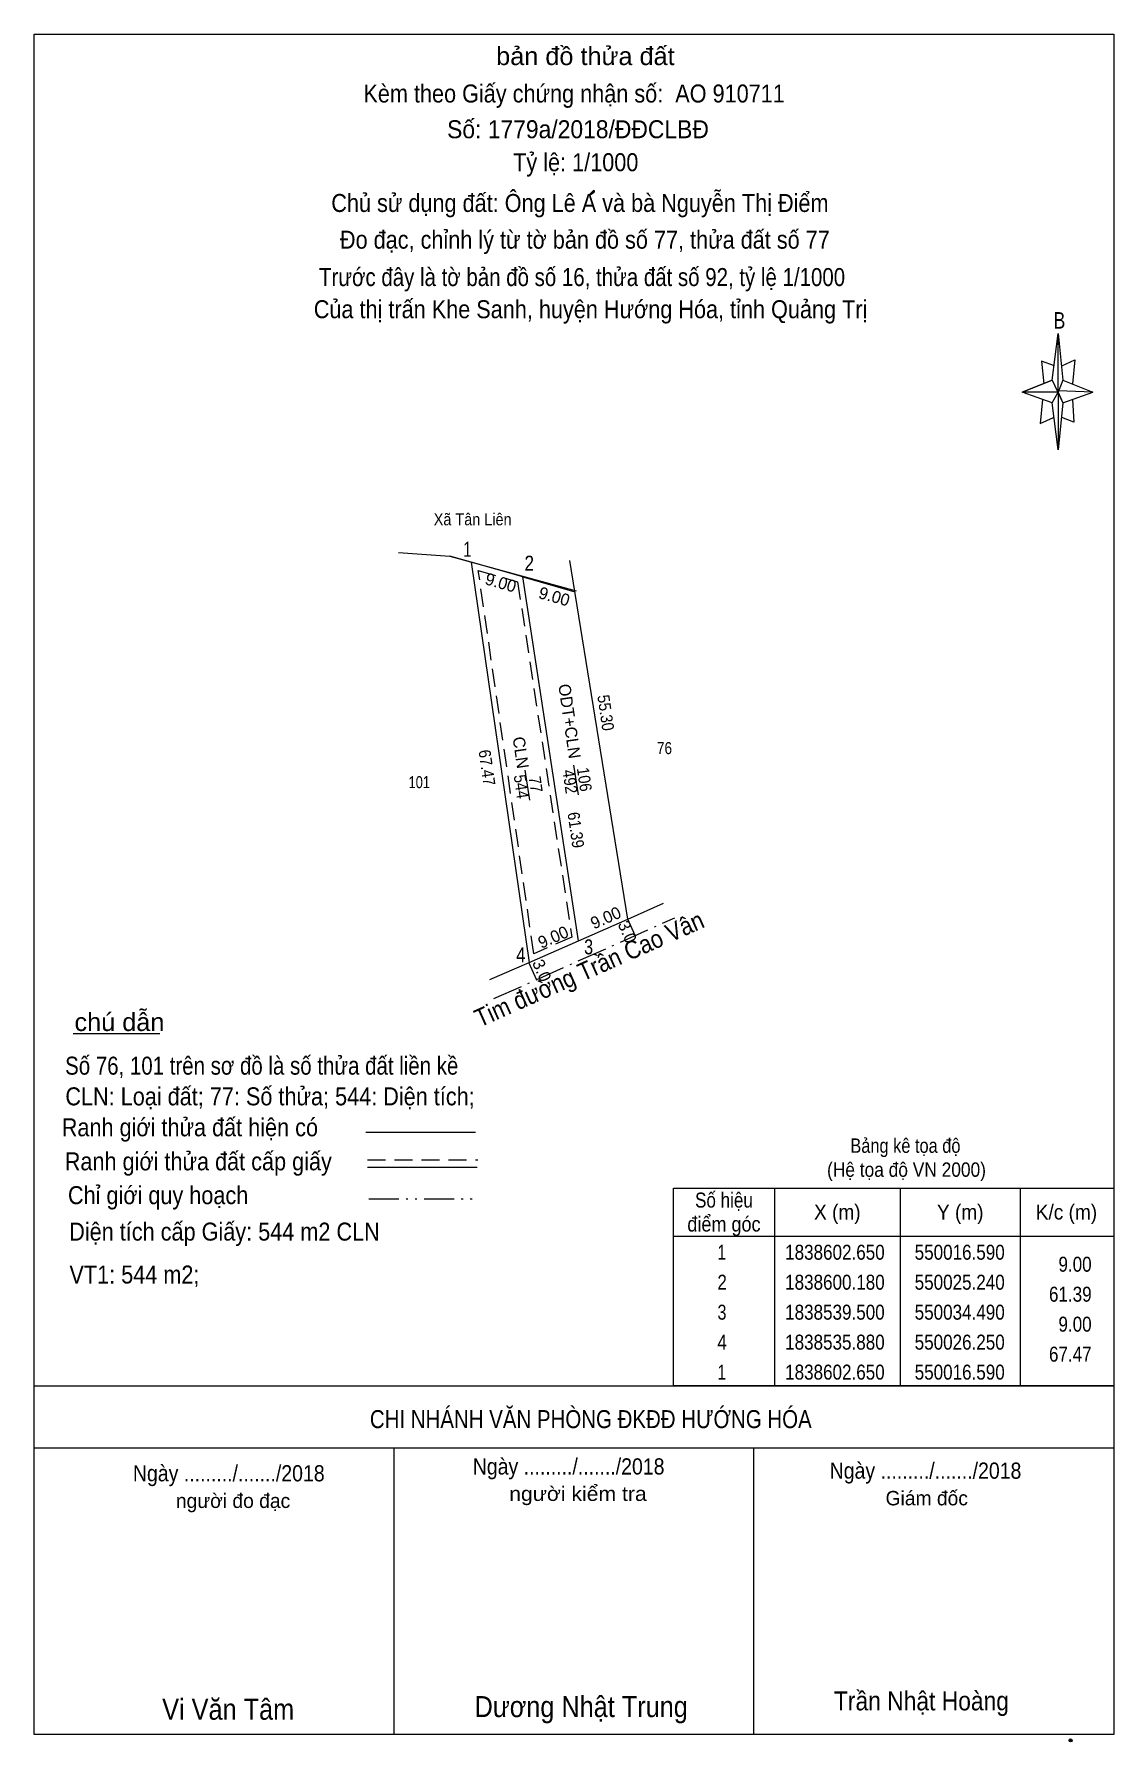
# Model space of a CAD drawing. Header units: metres. Extents: x 549944 to 550124, y 1838406 to 1838691.
import ezdxf
from ezdxf.enums import TextEntityAlignment as Align

# ---------------------------------------------------------------- set-up
doc = ezdxf.new("R2010")
doc.units = ezdxf.units.M
doc.header["$PDMODE"] = 32
doc.header["$PDSIZE"] = 0.5
for name, pattern in [('DASH_DOUBLE_DOT', [9.2, 5, -1.2, 0.3, -1.2, 0.3, -1.2]), ('DOT_DASHED', [7.7, 5, -1.2, 0.3, -1.2]), ('MEDIUM_DASHED', [4.5, 3, -1.5])]:
    doc.linetypes.add(name, pattern=pattern)
for name, color, linetype, lineweight in [('10', 7, 'Continuous', 13), ('17', 7, 'Continuous', 13), ('5', 7, 'Continuous', 13), ('52', 7, 'Continuous', 13), ('6', 7, 'Continuous', 13), ('63', 7, 'Continuous', 13)]:
    doc.layers.add(name, color=color, linetype=linetype, lineweight=lineweight)

msp = doc.modelspace()

# ---------------------------------------------------------------- hatches: boundary and pattern name
at = {"layer": '5'}
msp.add_hatch(color=256, dxfattribs=at).paths.add_polyline_path([(550036.44, 1838663.9), (550037.02, 1838664.29), (550037.11, 1838664.37), (550037.16, 1838664.43), (550037.18, 1838664.5), (550037.14, 1838664.59), (550037.08, 1838664.63), (550036.96, 1838664.59), (550036.87, 1838664.52), (550036.84, 1838664.5), (550036.27, 1838663.9)])

# ---------------------------------------------------------------- linework, layer by layer
at = {"layer": '10'}
for p, q in [((550016.59, 1838602.65), (550013.03, 1838603.63)), ((550016.59, 1838602.65), (550026.25, 1838535.88)), ((550042.73, 1838543.11), (550033.05, 1838602.91)), ((550025.24, 1838600.18), (550033.9, 1838597.7)), ((550042.73, 1838543.11), (550048.65, 1838545.75)), ((550026.25, 1838535.88), (550034.49, 1838539.5)), ((550019.69, 1838533.01), (550026.25, 1838535.88))]:
    msp.add_line(p, q, dxfattribs=at)
at = {"layer": '10', "linetype": 'MEDIUM_DASHED'}
for p, q in [((550043.95, 1838540.37), (550042.73, 1838543.11)), ((550027.51, 1838533.02), (550026.25, 1838535.88))]:
    msp.add_line(p, q, dxfattribs=at)
at = {"layer": '10'}
msp.add_lwpolyline([(550004.5, 1838604.28), (550013.03, 1838603.63), (550034.13, 1838597.86)], dxfattribs=at)
at = {"layer": '17'}
msp.add_line((549950.23, 1838524), (549964.71, 1838524), dxfattribs=at)
at = {"layer": '5'}
for p, q in [((549943.75, 1838407.12), (549943.75, 1838690.72)), ((550113.47, 1838633), (550114.47, 1838640.8)), ((550115.27, 1838633), (550120.27, 1838631)), ((550113.47, 1838629.2), (550108.47, 1838631)), ((550115.27, 1838629.2), (550114.47, 1838621.4)), ((550116.87, 1838629.8), (550117.07, 1838626)), ((550117.07, 1838626), (550115.07, 1838626.8)), ((550003.75, 1838407.12), (550003.75, 1838454.92)), ((550063.75, 1838407.12), (550063.75, 1838454.92))]:
    msp.add_line(p, q, dxfattribs=at)
for points in [[(549943.75, 1838690.72), (550123.75, 1838690.72), (550123.75, 1838407.12)], [(550113.87, 1838635.4), (550111.67, 1838636.2), (550112.07, 1838632.4)], [(550115.07, 1838635.4), (550117.27, 1838636.4), (550116.87, 1838632.4)], [(550114.47, 1838631), (550113.47, 1838633), (550108.47, 1838631)], [(550114.47, 1838631), (550115.27, 1838629.2), (550120.27, 1838631)], [(550111.87, 1838629.8), (550111.47, 1838625.8), (550113.67, 1838626.8)]]:
    msp.add_lwpolyline(points, dxfattribs=at)
for points in [[(550036.44, 1838663.9), (550037.02, 1838664.29), (550037.11, 1838664.37), (550037.16, 1838664.43), (550037.18, 1838664.5), (550037.14, 1838664.59), (550037.08, 1838664.63), (550036.96, 1838664.59), (550036.87, 1838664.52), (550036.84, 1838664.5), (550036.27, 1838663.9)], [(550114.47, 1838640.8), (550115.27, 1838633), (550114.47, 1838631)], [(550114.47, 1838631), (550108.47, 1838631), (550113.47, 1838633), (550115.27, 1838629.2), (550120.27, 1838631), (550114.47, 1838631.2)], [(550114.47, 1838631), (550114.47, 1838621.4), (550113.47, 1838629.2)]]:
    msp.add_lwpolyline(points, close=True, dxfattribs=at)
at = {"layer": '52'}
for p, q in [((550025.24, 1838600.18), (550016.59, 1838602.65)), ((550034.49, 1838539.5), (550025.24, 1838600.18)), ((550034.49, 1838539.5), (550042.73, 1838543.11))]:
    msp.add_line(p, q, dxfattribs=at)
at = {"layer": '52', "linetype": 'DOT_DASHED'}
msp.add_line((550020.41, 1838529.85), (550050.56, 1838543.32), dxfattribs=at)
at = {"layer": '6'}
for p, q in [((549999.03, 1838507.56), (550017.31, 1838507.56)), ((549999.31, 1838501.72), (550017.59, 1838501.72)), ((549943.75, 1838465.24), (550123.75, 1838465.24)), ((549943.75, 1838454.92), (550123.75, 1838454.92)), ((550123.75, 1838407.12), (549943.75, 1838407.12))]:
    msp.add_line(p, q, dxfattribs=at)
at = {"layer": '6', "linetype": 'MEDIUM_DASHED'}
msp.add_line((549999.31, 1838502.96), (550017.71, 1838502.96), dxfattribs=at)
at = {"layer": '6'}
msp.add_point((550116.53, 1838406.12), dxfattribs=at)
at = {"layer": '63'}
for p, q in [((550025.56, 1838567.93), (550026.34, 1838562.97)), ((550033.69, 1838568.77), (550034.47, 1838563.81)), ((550026.25, 1838535.88), (550028.53, 1838536.88)), ((550067.15, 1838498.24), (550067.15, 1838465.24)), ((550088.15, 1838498.24), (550088.15, 1838465.24)), ((550108.15, 1838498.24), (550108.15, 1838465.24)), ((550050.35, 1838490.24), (550123.75, 1838490.24))]:
    msp.add_line(p, q, dxfattribs=at)
at = {"layer": '63', "linetype": 'DASH_DOUBLE_DOT'}
msp.add_line((549999.55, 1838496.44), (550017.95, 1838496.44), dxfattribs=at)
at = {"layer": '63', "linetype": 'MEDIUM_DASHED'}
msp.add_lwpolyline([(550017.8, 1838601.26), (550024.35, 1838599.39), (550033.39, 1838540.11), (550027.05, 1838537.32)], close=True, dxfattribs=at)
at = {"layer": '63'}
msp.add_lwpolyline([(550050.35, 1838498.24), (550123.75, 1838498.24), (550123.75, 1838465.24), (550050.35, 1838465.24)], close=True, dxfattribs=at)

# ---------------------------------------------------------------- texts
at = {"layer": '10'}
for s, rotation, p in [('9.00', 344.041, (550021.27, 1838598.272)), ('9.00', 344.041, (550030.19, 1838595.962)), ('ODT+CLN', 278.232, (550032.028, 1838575.968)), ('CLN', 278.232, (550023.895, 1838570.738)), ('9.00', 23.673, (550039.443, 1838542.42)), ('9.00', 23.673, (550030.683, 1838539.19)), ('3.0', 293.664, (550041.737, 1838540.576)), ('3.0', 293.664, (550027.477, 1838534.136))]:
    msp.add_text(s, height=2, rotation=rotation, dxfattribs=at).set_placement(p, align=Align.CENTER)
at = {"layer": '10', "width": 0.9}
for s, height, rotation, p in [('55.30', 2, 278.232, (550038.066, 1838577.383)), ('67.47', 2, 278.232, (550018.251, 1838568.228)), ('492', 2, 278.232, (550032.105, 1838565.908)), ('106', 2, 278.232, (550034.505, 1838566.268)), ('544', 2, 278.232, (550023.976, 1838565.063)), ('77', 2, 278.232, (550026.378, 1838565.433)), ('61.39', 2, 278.232, (550033.084, 1838557.828)), ('Tim đường Trần Cao Vân ', 3, 24.068, (550037.348, 1838533.626))]:
    msp.add_text(s, height=height, rotation=rotation, dxfattribs=at).set_placement(p, align=Align.CENTER)
at = {"layer": '10', "width": 0.85}
msp.add_text('76', height=2, dxfattribs=at).set_placement((550048.835, 1838570.63), align=Align.CENTER)
at = {"layer": '5'}
for s, height, width, p in [('bản đồ thửa đất', 3, 1.05, (550035.65, 1838685.56)), ('Kèm theo Giấy chứng nhận số:  AO 910711', 3, 0.9, (550033.77, 1838679.32)), ('Số: 1779a/2018/ĐĐCLBĐ', 3, 0.95, (550034.415, 1838673.36)), ('Tỷ lệ: 1/1000', 3, 0.9, (550034.045, 1838667.86)), ('Chủ sử dụng đất: Ông Lê A và bà Nguyễn Thị Điểm', 3, 0.9, (550034.735, 1838661.06)), ('Đo đạc, chỉnh lý từ tờ bản đồ số 77, thửa đất số 77', 3, 0.9, (550035.56, 1838654.94)), ('Trước đây là tờ bản đồ số 16, thửa đất số 92, tỷ lệ 1/1000 ', 3, 0.85, (550035.57, 1838648.7)), ('Của thị trấn Khe Sanh, huyện Hướng Hóa, tỉnh Quảng Trị', 3, 0.9, (550036.51, 1838643.34)), ('B', 2.755, 0.8, (550114.675, 1838641.6))]:
    msp.add_text(s, height=height, dxfattribs=dict(at, width=width)).set_placement(p, align=Align.CENTER)
at = {"layer": '6'}
for s, height, width, p in [('chú dẫn', 3, 1.05, (549957.965, 1838524.44)), ('Ranh giới thửa đất hiện có ', 3, 0.9, (549970.215, 1838506.88)), ('Ranh giới thửa đất cấp giấy', 3, 0.9, (549971.115, 1838501.2)), ('Bảng kê tọa độ', 2.4, 0.85, (550089.005, 1838504.12)), ('(Hệ tọa độ VN 2000)', 2.4, 0.9, (550089.185, 1838500.12)), ('Chỉ giới quy hoạch', 3, 0.9, (549964.415, 1838495.56)), ('CHI NHÁNH VĂN PHÒNG ĐKĐĐ HƯỚNG HÓA', 3, 0.85, (550036.55, 1838458.2)), ('Ngày ........./......./2018', 2.7, 0.9, (550032.855, 1838450.46)), ('Ngày ........./......./2018', 2.7, 0.9, (549976.195, 1838449.32)), ('Ngày ........./......./2018', 2.7, 0.9, (550092.355, 1838449.76)), ('người kiểm tra', 2.4, 1.1, (550034.41, 1838446.06)), ('Dương Nhật Trung', 3.5, 0.9, (550034.95, 1838410)), ('Trần Nhật Hoàng', 3.16, 0.9, (550091.68, 1838411.12)), ('Vi Văn Tâm', 3.5, 0.9, (549976.095, 1838409.56))]:
    msp.add_text(s, height=height, dxfattribs=dict(at, width=width)).set_placement(p, align=Align.CENTER)
for s, width, p in [('Số 76, 101 trên sơ đồ là số thửa đất liền kề', 0.85, (549948.91, 1838517.16)), ('CLN: Loại đất; 77: Số thửa; 544: Diện tích;', 0.9, (549948.95, 1838512.04)), ('Diện tích cấp Giấy: 544 m2 CLN', 0.9, (549949.59, 1838489.48)), ('VT1: 544 m2;', 0.9, (549949.63, 1838482.32))]:
    msp.add_text(s, height=3, dxfattribs=dict(at, width=width)).set_placement(p)
for s, p in [('Giám đốc', (550092.56, 1838445.32)), ('người đo đạc', (549976.905, 1838444.88))]:
    msp.add_text(s, height=2.4, dxfattribs=at).set_placement(p, align=Align.CENTER)
at = {"layer": '63'}
for s, height, width, p in [('Xã Tân Liên', 2, 0.9, (550016.855, 1838608.79)), ('101', 2, 0.8, (550007.955, 1838564.95)), ('Số hiệu', 2.5, 0.85, (550058.75, 1838494.99)), ('điểm góc', 2.5, 0.9, (550058.75, 1838490.99)), ('X (m)', 2.5, 0.95, (550077.65, 1838492.99)), ('Y (m)', 2.5, 0.95, (550098.145, 1838492.99)), ('K/c (m)', 2.5, 0.95, (550115.85, 1838492.99)), (' 1', 2.5, 0.75, (550058.045, 1838486.29)), ('1838602.650', 2.5, 0.85, (550077.25, 1838486.29)), ('550016.590', 2.5, 0.85, (550098.055, 1838486.29)), (' 2', 2.5, 0.85, (550058.05, 1838481.29)), ('1838600.180', 2.5, 0.85, (550077.25, 1838481.29)), ('550025.240', 2.5, 0.85, (550098.055, 1838481.29)), (' 3', 2.5, 0.8, (550058.05, 1838476.29)), ('1838539.500', 2.5, 0.85, (550077.25, 1838476.29)), ('550034.490', 2.5, 0.85, (550098.055, 1838476.29)), (' 4', 2.5, 0.85, (550058.045, 1838471.29)), ('1838535.880', 2.5, 0.85, (550077.25, 1838471.29)), ('550026.250', 2.5, 0.85, (550098.055, 1838471.29)), (' 1', 2.5, 0.75, (550058.045, 1838466.29)), ('1838602.650', 2.5, 0.85, (550077.25, 1838466.29)), ('550016.590', 2.5, 0.85, (550098.055, 1838466.29))]:
    msp.add_text(s, height=height, dxfattribs=dict(at, width=width)).set_placement(p, align=Align.CENTER)
for s, width, p in [(' 1', 0.75, (550016.65, 1838603.54)), (' 2', 0.85, (550027.08, 1838601.22)), (' 3', 0.8, (550036.93, 1838537.23)), (' 4', 0.85, (550025.68, 1838535.91)), ('9.00', 0.85, (550120.05, 1838484.29)), ('61.39', 0.85, (550120.05, 1838479.29)), ('9.00', 0.85, (550120.05, 1838474.29)), ('67.47', 0.85, (550120.05, 1838469.29))]:
    msp.add_text(s, height=2.5, dxfattribs=dict(at, width=width)).set_placement(p, align=Align.RIGHT)

doc.saveas('drawing.dxf')
